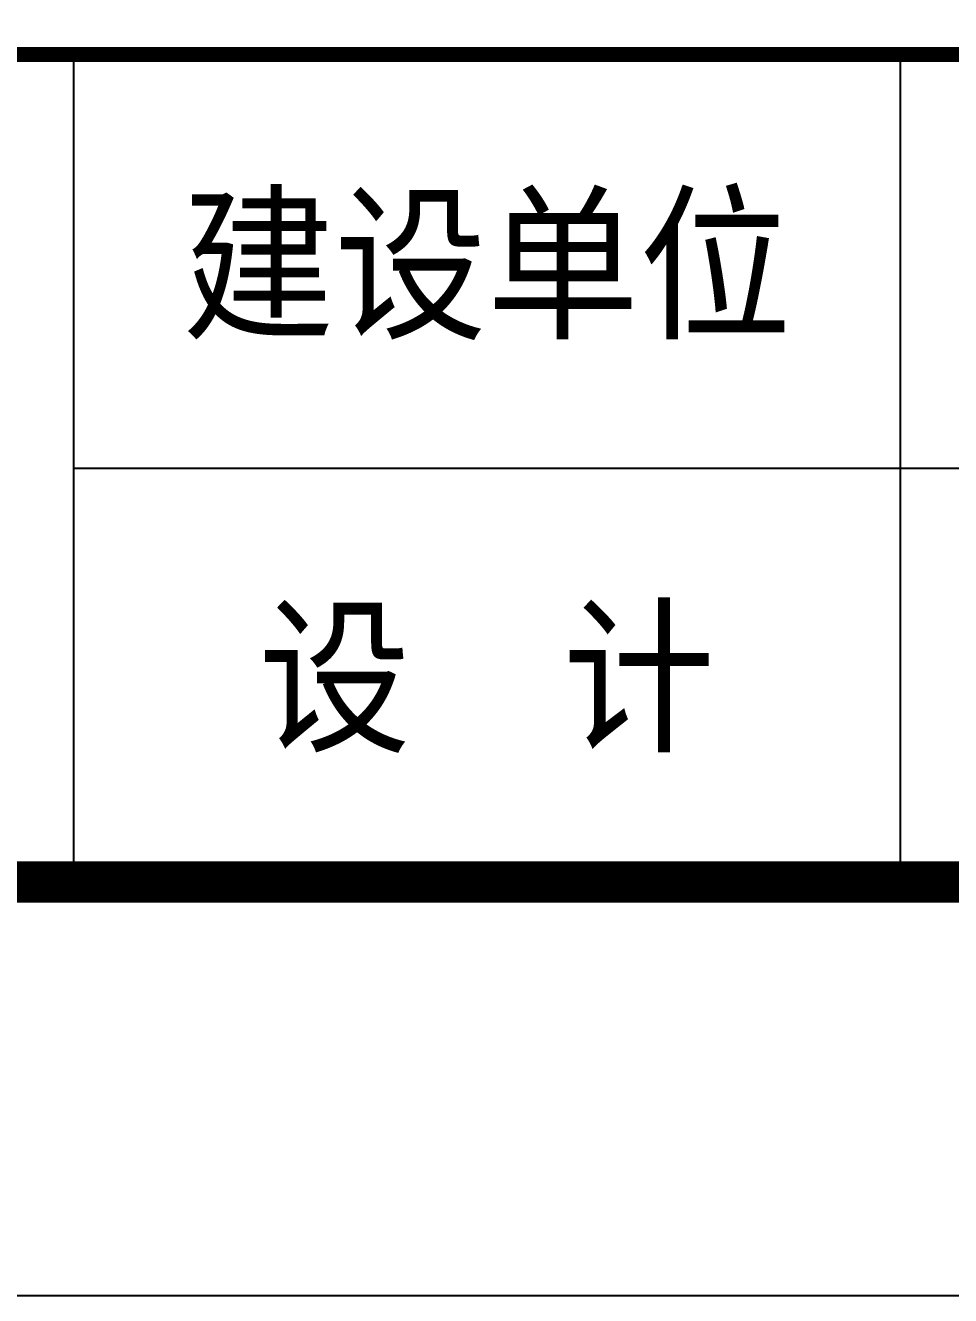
# Model space of a CAD drawing. Extents: x 43627 to 1359545, y -692302 to -50983.
# Drawn here: x 359115 to 361352, y -340087 to -337017 of the extents above; entities that cross this region are included whole.
import ezdxf
from ezdxf.enums import TextEntityAlignment as Align

# ---------------------------------------------------------------- set-up
doc = ezdxf.new("R2010")
doc.units = 0
doc.header["$LTSCALE"] = 1000
doc.header["$MEASUREMENT"] = 0
for name, color, linetype in [('tuqian_neibu_pl', 7, 'Continuous'), ('图签目录', 255, 'Continuous'), ('标准图签', 7, 'Continuous')]:
    doc.layers.add(name, color=color, linetype=linetype)
doc.styles.get("Standard").update_dxf_attribs({"font": 'gbenor.shx', "bigfont": 'gbcbig.shx'})
doc.styles.add('宋体', font='宋体.ttf', dxfattribs={"width": 0.8})

# ---------------------------------------------------------------- blocks, each defined once
blk = doc.blocks.new('ztwj03')
for p, q in [((44650, 3000), (44650, 1000)), ((46650, 3000), (46650, 1000)), ((44650, 2000), (73250, 2000))]:
    blk.add_line(p, q)
at = {"const_width": 35.9}
blk.add_lwpolyline([(34250, 3000), (73250, 3000)], dxfattribs=at)
at = {"layer": 'tuqian_neibu_pl'}
blk.add_lwpolyline([(74250, 0), (74250, 42000), (0, 42000), (0, 0)], close=True, dxfattribs=at)
at = {"layer": 'tuqian_neibu_pl', "const_width": 100}
blk.add_lwpolyline([(73250, 1000), (73250, 41000), (1000, 41000), (1000, 1000)], close=True, dxfattribs=at)
at = {"style": '宋体', "width": 0.9}
for s, p in [('建设单位', (45650, 2500)), ('设  计', (45650, 1500))]:
    blk.add_text(s, height=300, rotation=360, dxfattribs=at).set_placement(p, align=Align.MIDDLE)
at = {"layer": '图签目录', "style": '宋体', "width": 0.8}
for tag, p in [('图纸编号', (71958.3, 2513)), ('图纸时间', (63775.4, 1527.6)), ('设计号', (67650, 1500))]:
    blk.add_attdef(tag, text='', height=300, dxfattribs=at).set_placement(p, align=Align.MIDDLE)
at = {"layer": '图签目录', "lineweight": 30, "width": 0.8, "flags": 104}
for tag, p in [('工程名称', (57650, 2492)), ('图纸名称', (65650, 2500)), ('建设单位', (49650, 2466.4))]:
    blk.add_attdef(tag, text='', height=300, dxfattribs=at).set_placement(p, align=Align.MIDDLE_CENTER)
at = {"layer": '图签目录', "style": '宋体', "width": 0.8}
for tag, p in [('65', (69646.6, 1364.2)), ('3', (71946.8, 1346.9))]:
    blk.add_attdef(tag, text='', height=300, dxfattribs=at).set_placement(p, align=Align.CENTER)

msp = doc.modelspace()

# ---------------------------------------------------------------- block references
at = {"layer": '标准图签'}
msp.add_blockref('ztwj03', (314580.7, -340087.3), dxfattribs=at)

doc.saveas('drawing.dxf')
